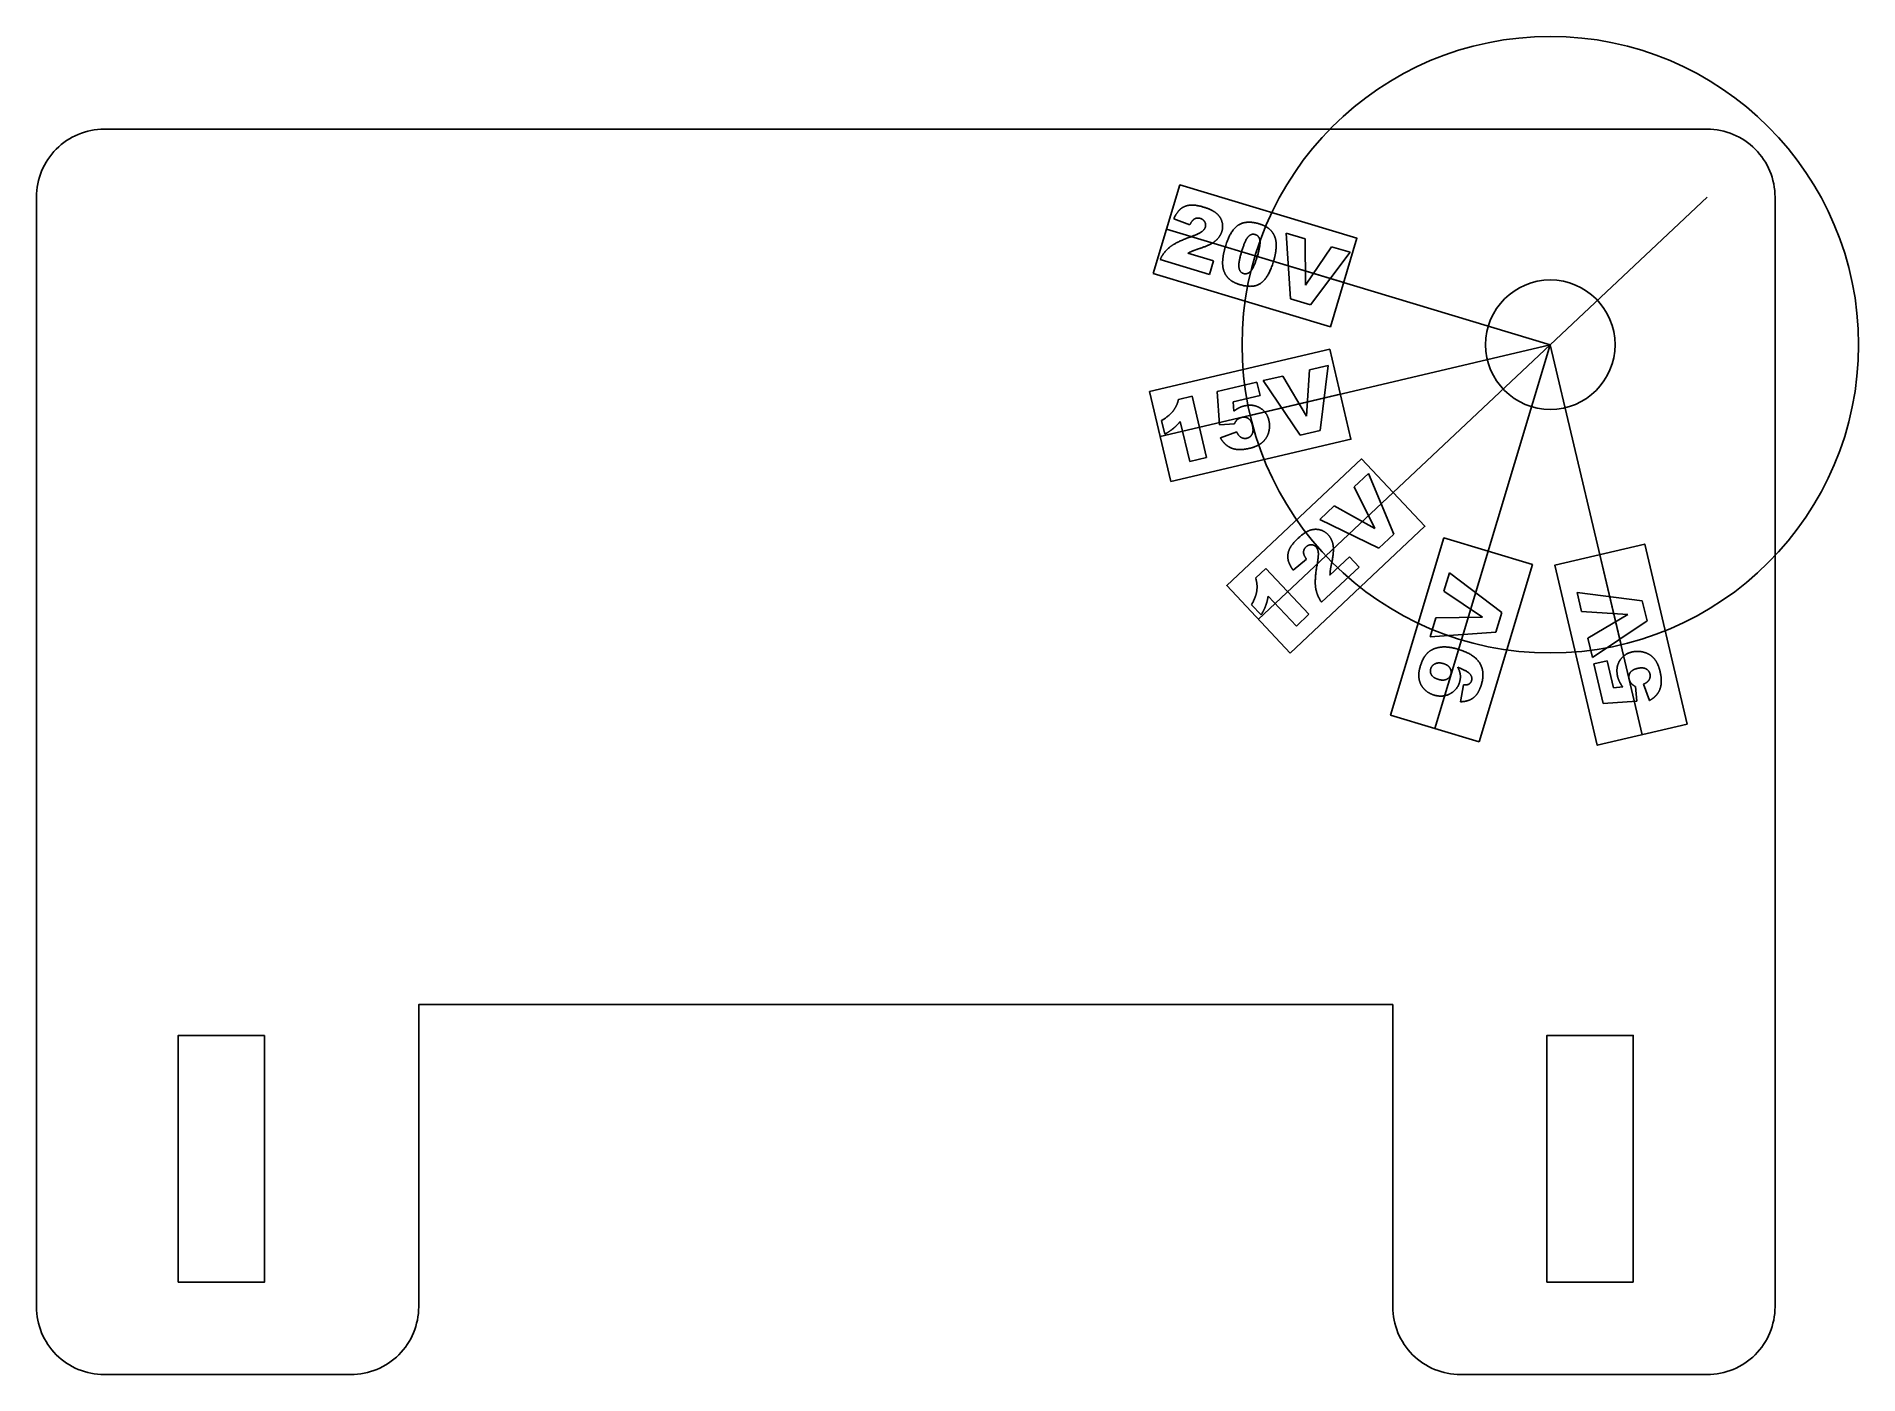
# Model space of a CAD drawing. Header units: millimetres. Extents: x -28.2 to 30.9, y -39.2 to 4.2.
import ezdxf

# ---------------------------------------------------------------- set-up
doc = ezdxf.new("R2010")
doc.units = ezdxf.units.MM
doc.layers.get('0').update_dxf_attribs({"linetype": 'CONTINUOUS'})

msp = doc.modelspace()

# ---------------------------------------------------------------- linework, layer by layer
for p, q in [((20.91, -5.79), (26, -1)), ((9.216, -1.907), (8.696, -1.703)), ((8.461, -2.046), (14.207, -3.774)), ((12.337, -2.167), (12.956, -2.353)), ((12.484, -4.3), (12.337, -2.167)), ((12.956, -2.353), (12.972, -3.861)), ((9.151, -2.824), (9.981, -3.074)), ((11.334, -2.91), (20.91, -5.79)), ((12.972, -3.861), (13.812, -2.611)), ((14.413, -2.792), (13.126, -4.493)), ((13.812, -2.611), (14.413, -2.792)), ((9.851, -3.508), (8.255, -3.028)), ((9.981, -3.074), (9.851, -3.508)), ((13.126, -4.493), (12.484, -4.3)), ((11.177, -8.084), (20.91, -5.79)), ((13.628, -12.643), (20.91, -5.79)), ((18.03, -15.366), (20.91, -5.79)), ((23.204, -15.523), (20.91, -5.79)), ((13.099, -6.603), (13.709, -6.46)), ((13.709, -6.46), (13.445, -8.577)), ((10.108, -7.308), (11.392, -7.006)), ((11.392, -7.006), (11.494, -7.437)), ((11.599, -6.957), (12.228, -6.809)), ((12.793, -8.73), (11.599, -6.957)), ((12.228, -6.809), (12.996, -8.106)), ((12.996, -8.106), (13.099, -6.603)), ((8.257, -8.772), (14.097, -7.396)), ((8.845, -7.571), (9.293, -7.465)), ((9.293, -7.465), (9.759, -9.445)), ((10.183, -8.395), (10.108, -7.308)), ((11.494, -7.437), (10.624, -7.642)), ((10.624, -7.642), (10.646, -7.945)), ((8.405, -8.694), (8.3, -8.25)), ((9.212, -9.574), (8.907, -8.277)), ((10.66, -8.353), (10.183, -8.395)), ((10.206, -8.807), (10.739, -8.619)), ((13.445, -8.577), (12.793, -8.73)), ((9.759, -9.445), (9.212, -9.574)), ((14.552, -10.4), (15.009, -9.97)), ((15.009, -9.97), (15.839, -11.936)), ((11.443, -14.699), (15.812, -10.587)), ((15.215, -11.753), (14.552, -10.4)), ((13.43, -11.456), (13.901, -11.013)), ((13.901, -11.013), (15.215, -11.753)), ((15.351, -12.395), (13.43, -11.456)), ((15.839, -11.936), (15.351, -12.395)), ((13.001, -12.752), (12.565, -13.1)), ((14.705, -13.002), (13.491, -14.145)), ((13.763, -13.267), (14.395, -12.672)), ((14.395, -12.672), (14.705, -13.002)), ((17.166, -18.239), (18.894, -12.493)), ((23.892, -18.443), (22.516, -12.603)), ((11.352, -13.365), (11.687, -13.049)), ((11.687, -13.049), (13.081, -14.531)), ((17.459, -13.791), (17.64, -13.19)), ((17.64, -13.19), (19.341, -14.478)), ((12.672, -14.916), (11.758, -13.945)), ((18.71, -14.631), (17.459, -13.791)), ((21.922, -14.442), (21.778, -13.831)), ((21.778, -13.831), (23.895, -14.095)), ((23.895, -14.095), (24.048, -14.747)), ((11.532, -14.557), (11.22, -14.225)), ((13.081, -14.531), (12.672, -14.916)), ((17.016, -15.266), (17.202, -14.648)), ((17.202, -14.648), (18.71, -14.631)), ((19.341, -14.478), (19.148, -15.119)), ((23.424, -14.544), (21.922, -14.442)), ((22.127, -15.312), (23.424, -14.544)), ((24.048, -14.747), (22.275, -15.941)), ((19.148, -15.119), (17.016, -15.266)), ((22.275, -15.941), (22.127, -15.312)), ((22.324, -16.148), (22.755, -16.047)), ((22.626, -17.433), (22.324, -16.148)), ((22.755, -16.047), (22.96, -16.917)), ((18.002, -17.372), (18.095, -16.823)), ((22.96, -16.917), (23.263, -16.894)), ((23.671, -16.881), (23.713, -17.357)), ((24.125, -17.334), (23.937, -16.801)), ((23.713, -17.357), (22.626, -17.433))]:
    msp.add_line(p, q)
msp.add_lwpolyline([(28.2, -1, 0.414214), (26, 1.2), (-26, 1.2, 0.414214), (-28.2, -1), (-28.2, -37, 0.414214), (-26, -39.2), (-18, -39.2, 0.414214), (-15.8, -37), (-15.8, -27.2), (15.8, -27.2), (15.8, -37, 0.414214), (18, -39.2), (26, -39.2, 0.414214), (28.2, -37)], format="xyb", close=True)
for points in [[(8.029, -3.482), (13.775, -5.21), (14.639, -2.337), (8.893, -0.609)], [(8.601, -10.232), (14.441, -8.856), (13.753, -5.936), (7.913, -7.312)], [(12.471, -15.792), (16.84, -11.68), (14.784, -9.495), (10.415, -13.607)], [(18.602, -18.671), (20.33, -12.925), (17.457, -12.061), (15.729, -17.807)], [(25.352, -18.099), (23.976, -12.259), (21.056, -12.947), (22.432, -18.787)], [(-20.8, -28.2), (-20.8, -36.2), (-23.6, -36.2), (-23.6, -28.2)], [(23.6, -36.2), (20.8, -36.2), (20.8, -28.2), (23.6, -28.2)]]:
    msp.add_lwpolyline(points, close=True)
for radius in [10, 2.1, 2.1]:
    msp.add_circle((20.91, -5.79), radius)
msp.add_arc((26, -1), 2.2, -0.00002, 90.00004)
for points in [[(8.696, -1.703), (8.795, -1.488), (8.916, -1.387)], [(8.916, -1.387), (9.038, -1.286), (9.21, -1.265)], [(9.21, -1.265), (9.383, -1.243), (9.652, -1.324)], [(9.371, -1.707), (9.287, -1.751), (9.216, -1.907)], [(9.556, -1.693), (9.455, -1.662), (9.371, -1.707)], [(9.7, -1.804), (9.654, -1.722), (9.556, -1.693)], [(9.652, -1.324), (9.933, -1.409), (10.069, -1.52)], [(10.069, -1.52), (10.206, -1.63), (10.256, -1.79)], [(8.555, -2.633), (8.757, -2.467), (9.225, -2.298)], [(9.225, -2.298), (9.511, -2.195), (9.603, -2.124)], [(9.603, -2.124), (9.696, -2.054), (9.72, -1.973)], [(9.72, -1.973), (9.746, -1.885), (9.7, -1.804)], [(10.256, -2.114), (10.203, -2.289), (10.053, -2.418)], [(10.256, -1.79), (10.306, -1.95), (10.256, -2.114)], [(10.369, -2.611), (10.533, -2.065), (10.795, -1.906)], [(10.795, -1.906), (11.057, -1.747), (11.46, -1.868)], [(11.104, -2.293), (11.005, -2.409), (10.896, -2.771)], [(11.335, -2.216), (11.203, -2.177), (11.104, -2.293)], [(11.49, -2.406), (11.464, -2.255), (11.335, -2.216)], [(11.46, -1.868), (11.653, -1.926), (11.763, -2.011)], [(11.763, -2.011), (11.873, -2.096), (11.928, -2.196)], [(11.928, -2.196), (11.983, -2.296), (12.003, -2.394)], [(8.255, -3.028), (8.353, -2.8), (8.555, -2.633)], [(9.313, -2.747), (9.245, -2.775), (9.151, -2.824)], [(9.575, -2.656), (9.38, -2.718), (9.313, -2.747)], [(10.053, -2.418), (9.902, -2.546), (9.575, -2.656)], [(10.285, -3.028), (10.302, -2.833), (10.369, -2.611)], [(10.896, -2.771), (10.786, -3.137), (10.81, -3.29)], [(11.257, -3.313), (11.322, -3.198), (11.4, -2.938)], [(11.4, -2.938), (11.515, -2.557), (11.49, -2.406)], [(12.017, -2.612), (12.006, -2.843), (11.936, -3.075)], [(12.003, -2.394), (12.023, -2.492), (12.017, -2.612)], [(10.306, -3.35), (10.269, -3.223), (10.285, -3.028)], [(10.482, -3.65), (10.357, -3.528), (10.306, -3.35)], [(10.81, -3.29), (10.835, -3.444), (10.958, -3.481)], [(10.958, -3.481), (11.039, -3.505), (11.115, -3.466)], [(11.115, -3.466), (11.192, -3.427), (11.257, -3.313)], [(11.936, -3.075), (11.779, -3.597), (11.53, -3.785)], [(10.85, -3.844), (10.608, -3.771), (10.482, -3.65)], [(11.53, -3.785), (11.281, -3.974), (10.85, -3.844)], [(8.679, -7.935), (8.802, -7.774), (8.845, -7.571)], [(8.3, -8.25), (8.556, -8.096), (8.679, -7.935)], [(10.646, -7.945), (10.727, -7.882), (10.81, -7.839)], [(10.755, -8.224), (10.708, -8.264), (10.66, -8.353)], [(10.898, -8.15), (10.819, -8.168), (10.755, -8.224)], [(10.81, -7.839), (10.893, -7.797), (10.98, -7.777)], [(11.115, -8.184), (11.021, -8.12), (10.898, -8.15)], [(10.98, -7.777), (11.272, -7.708), (11.495, -7.842)], [(11.249, -8.421), (11.208, -8.247), (11.115, -8.184)], [(11.495, -7.842), (11.719, -7.976), (11.782, -8.244)], [(11.782, -8.244), (11.826, -8.432), (11.774, -8.628)], [(8.688, -8.501), (8.579, -8.592), (8.405, -8.694)], [(8.907, -8.277), (8.798, -8.409), (8.688, -8.501)], [(10.36, -9.012), (10.278, -8.935), (10.206, -8.807)], [(10.739, -8.619), (10.79, -8.745), (10.879, -8.797)], [(10.879, -8.797), (10.968, -8.848), (11.069, -8.824)], [(11.069, -8.824), (11.182, -8.797), (11.236, -8.694)], [(11.236, -8.694), (11.289, -8.591), (11.249, -8.421)], [(11.774, -8.628), (11.721, -8.825), (11.571, -8.957)], [(10.554, -9.139), (10.441, -9.09), (10.36, -9.012)], [(10.814, -9.193), (10.668, -9.189), (10.554, -9.139)], [(11.152, -9.152), (10.96, -9.197), (10.814, -9.193)], [(11.571, -8.957), (11.42, -9.089), (11.152, -9.152)], [(12.714, -12.083), (12.928, -11.882), (13.092, -11.819)], [(13.092, -11.819), (13.257, -11.756), (13.42, -11.792)], [(13.42, -11.792), (13.583, -11.829), (13.701, -11.954)], [(12.442, -12.435), (12.51, -12.275), (12.714, -12.083)], [(12.986, -12.35), (12.909, -12.423), (12.905, -12.518)], [(13.154, -12.28), (13.061, -12.28), (12.986, -12.35)], [(13.31, -12.348), (13.248, -12.281), (13.154, -12.28)], [(13.383, -12.525), (13.368, -12.409), (13.31, -12.348)], [(13.701, -11.954), (13.826, -12.088), (13.862, -12.282)], [(13.862, -12.282), (13.898, -12.477), (13.829, -12.815)], [(12.401, -12.751), (12.374, -12.595), (12.442, -12.435)], [(12.565, -13.1), (12.428, -12.907), (12.401, -12.751)], [(12.905, -12.518), (12.902, -12.612), (13.001, -12.752)], [(13.3, -13.687), (13.256, -13.429), (13.344, -12.94)], [(13.344, -12.94), (13.398, -12.64), (13.383, -12.525)], [(13.829, -12.815), (13.786, -13.015), (13.777, -13.087)], [(11.39, -13.763), (11.417, -13.562), (11.352, -13.365)], [(13.777, -13.087), (13.767, -13.16), (13.763, -13.267)], [(11.22, -14.225), (11.364, -13.964), (11.39, -13.763)], [(11.758, -13.945), (11.73, -14.114), (11.681, -14.248)], [(13.491, -14.145), (13.343, -13.945), (13.3, -13.687)], [(11.681, -14.248), (11.632, -14.383), (11.532, -14.557)], [(16.693, -16.221), (16.779, -15.933), (16.93, -15.789)], [(16.93, -15.789), (17.081, -15.645), (17.327, -15.606)], [(17.327, -15.606), (17.574, -15.567), (17.926, -15.673)], [(17.926, -15.673), (18.445, -15.829), (18.62, -16.119)], [(23.16, -16.045), (23.294, -15.822), (23.562, -15.759)], [(23.562, -15.759), (23.751, -15.714), (23.947, -15.767)], [(23.947, -15.767), (24.143, -15.819), (24.275, -15.97)], [(16.654, -16.642), (16.621, -16.46), (16.693, -16.221)], [(17.03, -16.305), (16.998, -16.411), (17.056, -16.505)], [(17.175, -16.141), (17.063, -16.192), (17.03, -16.305)], [(17.056, -16.505), (17.115, -16.598), (17.274, -16.646)], [(17.442, -16.136), (17.287, -16.089), (17.175, -16.141)], [(17.655, -16.281), (17.595, -16.181), (17.442, -16.136)], [(17.542, -16.648), (17.649, -16.601), (17.681, -16.492)], [(17.681, -16.492), (17.715, -16.38), (17.655, -16.281)], [(18.286, -16.453), (18.206, -16.372), (17.905, -16.253)], [(17.905, -16.253), (17.975, -16.378), (17.99, -16.493)], [(17.99, -16.493), (18.006, -16.607), (17.966, -16.739)], [(18.355, -16.692), (18.393, -16.564), (18.286, -16.453)], [(18.62, -16.119), (18.796, -16.41), (18.679, -16.797)], [(23.095, -16.561), (23.026, -16.269), (23.16, -16.045)], [(23.502, -16.426), (23.439, -16.519), (23.468, -16.643)], [(23.739, -16.291), (23.565, -16.332), (23.502, -16.426)], [(24.012, -16.305), (23.909, -16.251), (23.739, -16.291)], [(24.142, -16.471), (24.115, -16.358), (24.012, -16.305)], [(24.115, -16.661), (24.166, -16.572), (24.142, -16.471)], [(24.275, -15.97), (24.407, -16.12), (24.47, -16.388)], [(24.47, -16.388), (24.515, -16.581), (24.511, -16.727)], [(16.816, -16.962), (16.687, -16.824), (16.654, -16.642)], [(17.137, -17.156), (16.946, -17.099), (16.816, -16.962)], [(17.652, -17.118), (17.416, -17.24), (17.137, -17.156)], [(17.274, -16.646), (17.435, -16.695), (17.542, -16.648)], [(17.966, -16.739), (17.889, -16.996), (17.652, -17.118)], [(18.095, -16.823), (18.212, -16.836), (18.273, -16.8)], [(18.273, -16.8), (18.333, -16.764), (18.355, -16.692)], [(18.518, -17.141), (18.426, -17.257), (18.297, -17.314)], [(18.679, -16.797), (18.611, -17.025), (18.518, -17.141)], [(23.158, -16.731), (23.115, -16.647), (23.095, -16.561)], [(23.263, -16.894), (23.2, -16.814), (23.158, -16.731)], [(23.468, -16.643), (23.486, -16.721), (23.542, -16.785)], [(23.542, -16.785), (23.583, -16.833), (23.671, -16.881)], [(23.937, -16.801), (24.063, -16.75), (24.115, -16.661)], [(24.458, -16.986), (24.408, -17.1), (24.33, -17.181)], [(24.511, -16.727), (24.507, -16.873), (24.458, -16.986)], [(18.297, -17.314), (18.169, -17.371), (18.002, -17.372)], [(24.33, -17.181), (24.253, -17.262), (24.125, -17.334)]]:
    msp.add_open_spline(points, degree=2)

doc.saveas('drawing.dxf')
